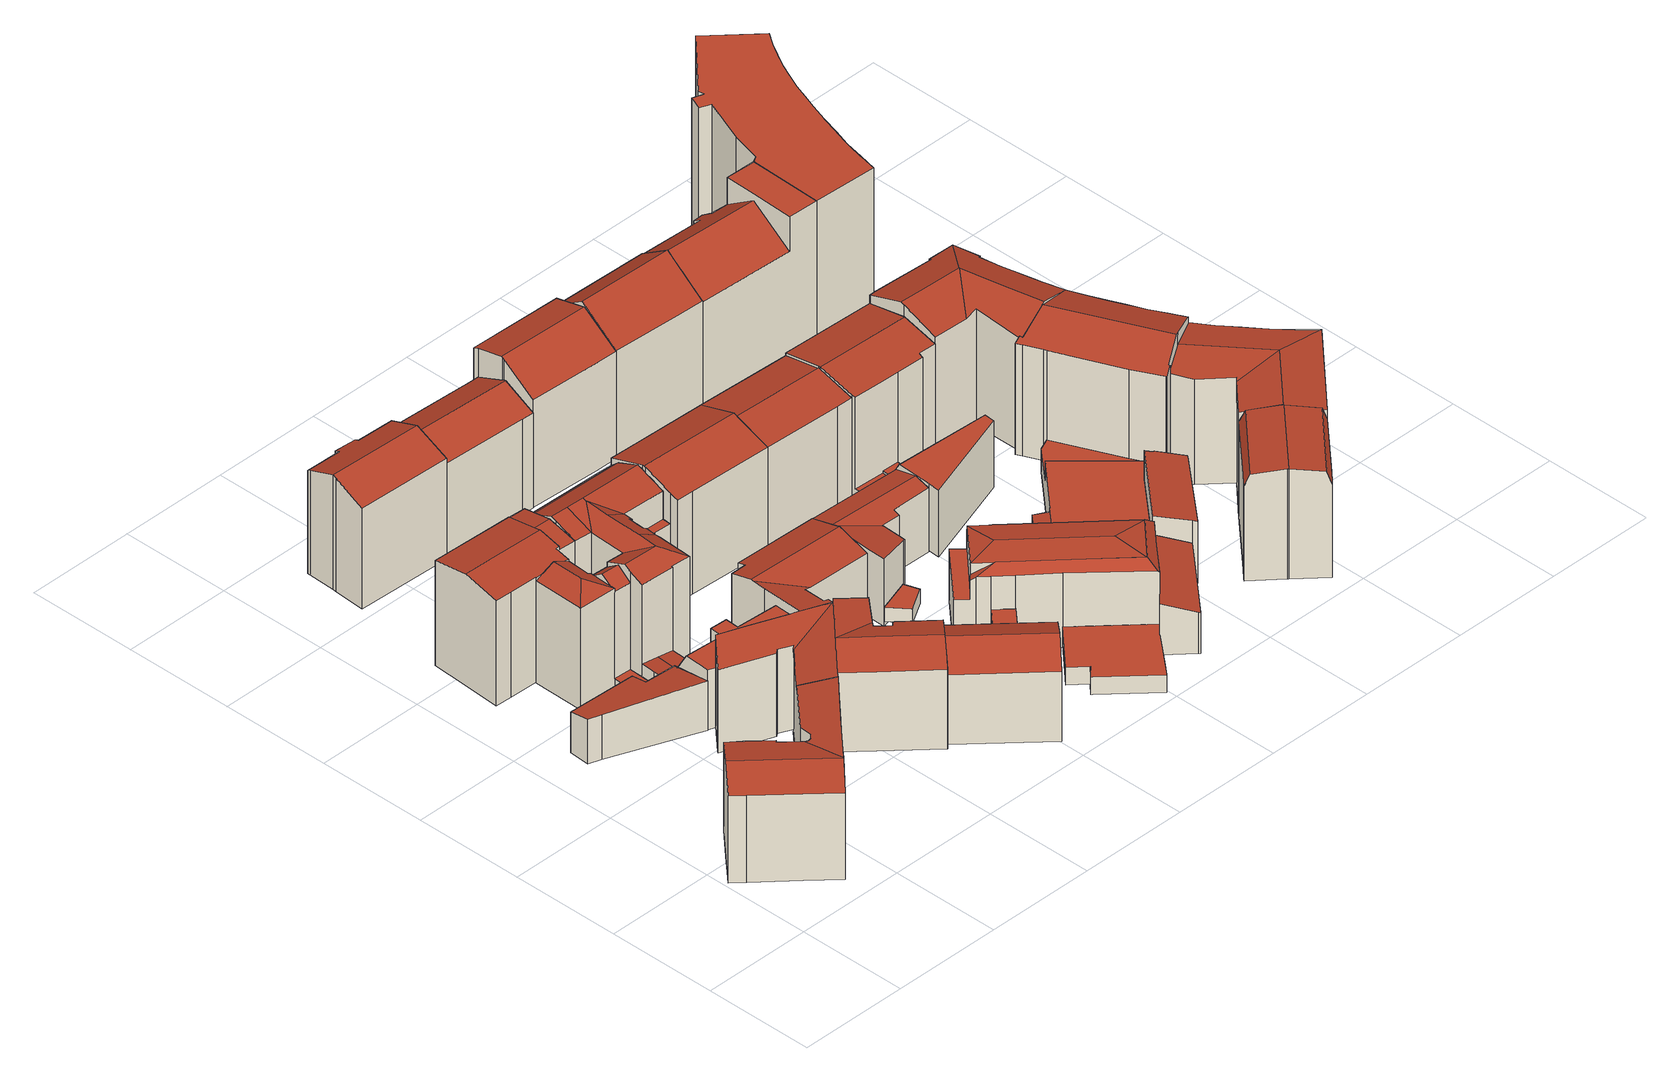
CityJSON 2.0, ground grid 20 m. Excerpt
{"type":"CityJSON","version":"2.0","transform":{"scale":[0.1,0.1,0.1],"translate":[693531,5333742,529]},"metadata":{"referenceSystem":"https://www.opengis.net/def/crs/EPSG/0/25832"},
"CityObjects":{
"building1":{"type":"Building","attributes":{"Gemeindeschluessel":"09162000","HoeheDach":"547.839","HoeheGrund":"530.040","Methode":"2000","NiedrigsteTraufeDesGebaeudes":"545.540","Geometrietyp2DReferenz":"3000","function":"31001_9998","roofType":"3100","measuredHeight":17.8,"storeysAboveGround":4},"geometry":[{"type":"MultiSurface","lod":"2","boundaries":[[[0,1,2,3]],[[4,5,6,7,8,9,10,11,12,13,14]],[[15,16,17,18,19,20]],[[21,22,23,24]],[[25,26,27,28]],[[29,30,31,32,33,34]],[[35,36,37,38,39,27,26,40,41,17,16]],[[42,43,4,14]],[[44,45,21,24,46,47,48,49,50,51,52,53,54,55,56,20,19,18,57,58,25,28,59,60,61,62,63,42,14,13,12,11,10,64,65,66,0,3,67,68,69,70,33,32,31]],[[50,49,48,71,72,73]],[[74,75,9,8,76,29,34,77,78,79,80,2,1,81]],[[3,2,80,67]],[[39,38,82,61,60,59,28,27]],[[55,54,83,84,85,56]],[[21,45,44,86,87,22]],[[6,5,88,89]],[[66,81,1,0]],[[47,46,24,23,89,88,90]],[[64,75,74,65]],[[31,30,86,44]],[[76,8,7]],[[18,17,41,57]],[[91,92,43,42,63,62]],[[89,23,22,87,86,30,29,76,7,6]],[[85,84,83,93,36,35,16,15]],[[10,9,75,64]],[[67,80,79,68]],[[65,74,81,66]],[[47,90,71,48]],[[70,77,34,33]],[[58,40,26,25]],[[78,77,70,69,68,79]],[[61,82,91,62]],[[53,52,51,50,73,37,36,93]],[[56,85,15,20]],[[73,72,71,90,88,5,4,43,92,91,82,38,37]],[[57,41,40,58]],[[53,93,83,54]]],"semantics":{"surfaces":[{"type":"WallSurface"},{"type":"RoofSurface"},{"type":"GroundSurface"}],"values":[0,0,0,0,0,0,1,0,2,0,1,0,0,0,0,0,0,0,0,0,1,0,0,1,1,0,0,0,0,0,0,0,0,0,0,1,0,0]}}]},
"building2":{"type":"Building","attributes":{"Gemeindeschluessel":"09162000","HoeheDach":"538.932","HoeheGrund":"529.650","Methode":"2000","NiedrigsteTraufeDesGebaeudes":"537.240","Geometrietyp2DReferenz":"3000","function":"31001_9998","roofType":"9999","measuredHeight":9.28,"storeysAboveGround":2},"geometry":[{"type":"MultiSurface","lod":"2","boundaries":[[[94,95,96,97,98,99]],[[100,101,102,103]],[[101,104,99,98,97,105,106,107,102]],[[108,94,99,104,101,100]],[[109,106,105,110]],[[110,105,97,96]],[[95,94,108,100,103,111,109,110,96]],[[111,107,106,109]],[[103,102,107,111]]],"semantics":{"surfaces":[{"type":"WallSurface"},{"type":"RoofSurface"},{"type":"GroundSurface"}],"values":[0,0,1,0,0,0,2,0,0]}}]},
"building3":{"type":"Building","attributes":{"Gemeindeschluessel":"09162000","HoeheDach":"550.373","HoeheGrund":"529.440","Methode":"2000","NiedrigsteTraufeDesGebaeudes":"531.590","Geometrietyp2DReferenz":"3000","function":"31001_9998","roofType":"3100","measuredHeight":20.93,"storeysAboveGround":5},"geometry":[{"type":"MultiSurface","lod":"2","boundaries":[[[112,113,114,115]],[[116,117,118]],[[119,120,121,122,123]],[[124,125,126,116]],[[113,112,127,128,129,130]],[[131,119,123,132]],[[133,134,125]],[[121,135,136,122]],[[137,138,131,132,139]],[[140,115,114,141,142,143,144]],[[145,146,147,148,149,150,151]],[[152,153,154,155,156,157]],[[114,113,130,153,158,141]],[[159,131,138,160]],[[154,161,129,128,162,163,155]],[[146,145,135]],[[160,138,137,164]],[[120,147,146,135,121]],[[164,137,139,165]],[[165,139,132,166]],[[166,132,123,167,168,169]],[[167,170,168]],[[119,131,159,171,148,147,120]],[[122,167,123]],[[167,122,136,135,145,151,133,125,124,170]],[[168,118,117,172,173,174,169]],[[175,176,177,178]],[[170,124,116,118,168]],[[130,129,161,153]],[[177,157,156,179,180,178]],[[173,172,176,175]],[[176,172,117,116,126,125,134,143,142,152,157,177]],[[179,156,155,163]],[[134,133,151,150,181,144,143]],[[142,141,158,153,161,154,153,152]],[[127,112,115,140,144,181,150,149,148,171,159,160,164,165,166,169,174,173,175,178,180,179,163,162,128]]],"semantics":{"surfaces":[{"type":"WallSurface"},{"type":"RoofSurface"},{"type":"GroundSurface"}],"values":[0,0,1,0,0,0,0,0,1,0,0,1,1,0,0,0,0,1,0,0,0,1,0,0,1,0,0,1,1,0,0,1,0,0,0,2]}}]},
"building4":{"type":"Building","attributes":{"Gemeindeschluessel":"09162000","HoeheDach":"540.850","HoeheGrund":"529.690","Methode":"2000","NiedrigsteTraufeDesGebaeudes":"536.690","Geometrietyp2DReferenz":"3000","function":"31001_9998","roofType":"1000","measuredHeight":11.16,"storeysAboveGround":2},"geometry":[{"type":"MultiSurface","lod":"2","boundaries":[[[182,183,184,185]],[[186,187,188,189]],[[189,188,183,182]],[[190,191,192,193,194,195,196,186,189,182,185,197,198,199,200,201,202]],[[203,204,205]],[[183,188,187,206,207,208,209,210,211,212,205,204,213,214,215,184]],[[208,207,206,196,195,194]],[[212,216,203,205]],[[196,206,187,186]],[[217,213,204,203,216,202,201,200,199,218]],[[192,191,190,202,216,212,211,210]],[[214,217,218,219,215]],[[214,213,217]],[[198,219,218,199]],[[193,209,208,194]],[[192,210,209,193]],[[184,215,219,198,197,185]]],"semantics":{"surfaces":[{"type":"WallSurface"},{"type":"GroundSurface"},{"type":"RoofSurface"}],"values":[0,0,0,1,0,2,0,2,0,0,0,2,0,0,0,0,0]}}]},
"building5":{"type":"Building","attributes":{"Gemeindeschluessel":"09162000","HoeheDach":"547.787","HoeheGrund":"530.950","Methode":"1000","NiedrigsteTraufeDesGebaeudes":"545.921","Geometrietyp2DReferenz":"3000","function":"31001_9998","roofType":"3100","measuredHeight":16.84,"storeysAboveGround":4},"geometry":[{"type":"MultiSurface","lod":"2","boundaries":[[[220,221,222,223]],[[224,225,221,220]],[[226,227,228,229,230,231,232,233]],[[234,235,236,237,233,232,231,230,238,239,240,241,242,243,244,224,220,223,245]],[[246,247,248,249,227,226,250]],[[235,234,245,251,248,247]],[[252,225,224,244,243,253]],[[237,250,226,233]],[[236,235,247,246,250,237]],[[223,222,251,245]],[[239,254,255,240]],[[243,242,241,240,255,256,257,253]],[[229,258,254,239,238,230]],[[249,248,251,222,221,225,252,253,257,228,227]],[[257,256,255,254,258,229,228]]],"semantics":{"surfaces":[{"type":"WallSurface"},{"type":"GroundSurface"},{"type":"RoofSurface"}],"values":[0,0,0,1,2,0,0,0,0,0,0,0,0,2,2]}}]},
"building6":{"type":"Building","attributes":{"Gemeindeschluessel":"09162000","HoeheDach":"550.919","HoeheGrund":"529.430","Methode":"1000","NiedrigsteTraufeDesGebaeudes":"548.317","Geometrietyp2DReferenz":"3000","function":"31001_9998","roofType":"3100","measuredHeight":21.49,"storeysAboveGround":5},"geometry":[{"type":"MultiSurface","lod":"2","boundaries":[[[259,260,261,262]],[[262,261,263,264]],[[265,266,267,268]],[[269,270,260,259]],[[271,272,273,274]],[[275,276,277,278,279,280]],[[276,275,281,282]],[[275,280,273,272,281]],[[268,267,279,278]],[[282,281,272,271]],[[277,276,282,271,274,269,259,262,264,265,268,278]],[[280,279,267,266,263,261,260,270,273]],[[264,263,266,265]],[[273,270,269,274]]],"semantics":{"surfaces":[{"type":"WallSurface"},{"type":"RoofSurface"},{"type":"GroundSurface"}],"values":[0,0,0,0,0,0,0,1,0,0,2,1,0,0]}}]},
"building7":{"type":"Building","attributes":{"Gemeindeschluessel":"09162000","HoeheDach":"550.844","HoeheGrund":"529.561","Methode":"2000","NiedrigsteTraufeDesGebaeudes":"533.359","Geometrietyp2DReferenz":"3000","function":"31001_9998","roofType":"3100","measuredHeight":21.28,"storeysAboveGround":5},"geometry":[{"type":"MultiSurface","lod":"2","boundaries":[[[283,284,285,286,287,288]],[[289,290,291,114]],[[292,293,294,295,296]],[[297,298,299,300]],[[301,302,303,304,305,306]],[[307,291,290,308,309,310]],[[305,311,312,313,314,315,306]],[[316,317,318,292,296]],[[286,319,299,298,320,321,313,322,287]],[[323,313,321,324]],[[325,326,319,286,285]],[[305,304,327,328,329,311]],[[309,308,330,331]],[[330,332,333,334,331]],[[288,334,333,335,336,337,338,283]],[[304,303,339,340,327]],[[341,342,343,344]],[[316,296,295,345]],[[291,329,328,346,114]],[[347,340,339,348]],[[288,310,309,331,334]],[[341,349,315,314,350,342]],[[307,312,311,329,291]],[[351,335,333,332]],[[348,339,303,302]],[[336,294,293,352,337]],[[301,306,315,349]],[[317,353,338,337,352,318]],[[300,299,319,326]],[[353,354,284,283,338]],[[318,352,293,292]],[[343,342,350,323,324]],[[351,345,295,294,336,335]],[[301,349,341,344,355,356,297,300,326,325,354,353,317,316,345,351,332,330,308,290,289,357,347,348,302]],[[347,357,346,328,327,340]],[[325,285,284,354]],[[307,310,288,287,322,312]],[[356,320,298,297]],[[289,114,346,357]],[[356,355,344,343,324,321,320]],[[350,314,313,323]],[[313,312,322]]],"semantics":{"surfaces":[{"type":"RoofSurface"},{"type":"WallSurface"},{"type":"GroundSurface"}],"values":[0,1,0,1,1,1,0,1,0,1,1,0,1,1,0,0,1,1,0,1,0,1,0,1,1,1,1,1,1,1,0,0,1,2,1,1,0,1,1,1,1,0]}}]},
"building8":{"type":"Building","attributes":{"Gemeindeschluessel":"09162000","HoeheDach":"537.448","HoeheGrund":"529.610","Methode":"2000","NiedrigsteTraufeDesGebaeudes":"534.951","Geometrietyp2DReferenz":"3000","function":"31001_2000","roofType":"2100","measuredHeight":7.84,"storeysAboveGround":1},"geometry":[{"type":"MultiSurface","lod":"2","boundaries":[[[326,358,359,300]],[[359,360,297,300]],[[361,362,325,326,300,297,356,355]],[[360,363,356,297]],[[361,355,364,365]],[[366,358,326,325]],[[362,367,366,325]],[[358,366,367,365,364,363,360,359]],[[362,361,365,367]],[[364,355,356,363]]],"semantics":{"surfaces":[{"type":"WallSurface"},{"type":"GroundSurface"},{"type":"RoofSurface"}],"values":[0,0,1,0,0,0,0,2,0,0]}}]},
"building9":{"type":"Building","attributes":{"Gemeindeschluessel":"09162000","HoeheDach":"547.513","HoeheGrund":"531.810","Methode":"1000","NiedrigsteTraufeDesGebaeudes":"544.903","Geometrietyp2DReferenz":"3000","function":"31001_9998","roofType":"3100","measuredHeight":15.7,"storeysAboveGround":4},"geometry":[{"type":"MultiSurface","lod":"2","boundaries":[[[368,369,370,371]],[[372,373,374,369,368,375]],[[376,371,370,377,378,379]],[[375,368,371,376]],[[373,372,379,378,377,374]],[[372,375,376,379]],[[377,370,369,374]]],"semantics":{"surfaces":[{"type":"RoofSurface"},{"type":"WallSurface"},{"type":"GroundSurface"}],"values":[0,1,1,0,2,1,1]}}]},
"building10":{"type":"Building","attributes":{"Gemeindeschluessel":"09162000","HoeheDach":"542.760","HoeheGrund":"529.611","Methode":"2000","NiedrigsteTraufeDesGebaeudes":"541.074","Geometrietyp2DReferenz":"3000","function":"31001_9998","roofType":"3100","measuredHeight":13.15,"storeysAboveGround":3},"geometry":[{"type":"MultiSurface","lod":"2","boundaries":[[[380,381,382,383,384]],[[385,386,382,381]],[[387,388,389,380,384]],[[390,391,392,393,394,385,381,380,389]],[[395,396,390,389,388,397]],[[398,399,400,401]],[[402,392,391,403]],[[390,396,403,391]],[[383,404,405,387,384]],[[406,394,393,407]],[[395,397,399,398]],[[405,404,401,400]],[[407,393,392,402]],[[387,405,400,399,397,388]],[[383,382,386,406,407,402,403,396,395,398,401,404]],[[386,385,394,406]]],"semantics":{"surfaces":[{"type":"WallSurface"},{"type":"RoofSurface"},{"type":"GroundSurface"}],"values":[0,0,1,1,0,0,0,0,0,0,0,0,0,1,2,0]}}]},
"building11":{"type":"Building","attributes":{"Gemeindeschluessel":"09162000","HoeheDach":"533.280","HoeheGrund":"529.710","Methode":"2000","NiedrigsteTraufeDesGebaeudes":"533.280","Geometrietyp2DReferenz":"3000","function":"31001_2000","roofType":"1000","measuredHeight":3.57},"geometry":[{"type":"MultiSurface","lod":"2","boundaries":[[[408,409,410,411,412,413,414,415,416]],[[417,412,411,418]],[[419,420,418,411,410,409]],[[421,415,414,422]],[[414,413,412,417,423,422]],[[424,408,416,425]],[[419,409,408,424]],[[420,419,424,425,421,422,423,417,418]],[[425,416,415,421]]],"semantics":{"surfaces":[{"type":"RoofSurface"},{"type":"WallSurface"},{"type":"GroundSurface"}],"values":[0,1,1,1,1,1,1,2,1]}}]},
"building12":{"type":"Building","attributes":{"Gemeindeschluessel":"09162000","HoeheDach":"537.198","HoeheGrund":"529.800","Methode":"2000","NiedrigsteTraufeDesGebaeudes":"534.700","Geometrietyp2DReferenz":"3000","function":"31001_9998","roofType":"1000","measuredHeight":7.4,"storeysAboveGround":2},"geometry":[{"type":"MultiSurface","lod":"2","boundaries":[[[426,427,428,429,430,431,432,433]],[[434,428,427,435]],[[436,437,435,427,426,438,439]],[[433,440,438,426]],[[441,430,429,442]],[[443,444,440,433,432,445,446,447,448]],[[434,435,437,436,449,450,448,447,446,445,451,441,442]],[[452,450,449,436,439,453]],[[452,453,444,443]],[[442,429,428,434]],[[453,439,438,440,444]],[[450,452,443,448]],[[451,431,430,441]],[[445,432,431,451]]],"semantics":{"surfaces":[{"type":"RoofSurface"},{"type":"WallSurface"},{"type":"GroundSurface"}],"values":[0,1,1,1,1,1,2,1,0,1,0,1,1,1]}}]},
"building13":{"type":"Building","attributes":{"Gemeindeschluessel":"09162000","HoeheDach":"550.147","HoeheGrund":"529.520","Methode":"1000","NiedrigsteTraufeDesGebaeudes":"547.417","Geometrietyp2DReferenz":"3000","function":"31001_9998","roofType":"3100","measuredHeight":20.63,"storeysAboveGround":5},"geometry":[{"type":"MultiSurface","lod":"2","boundaries":[[[454,455,456,457]],[[458,459,455,454]],[[460,461,462,463]],[[462,464,465,466,467,463]],[[468,469,456,455,459,470,465,464]],[[471,472,473,474,469,468]],[[466,465,470,475]],[[475,470,459,458]],[[457,474,473,472,460,463,467,466,475,458,454]],[[461,471,468,464,462]],[[457,456,469,474]],[[472,471,461,460]]],"semantics":{"surfaces":[{"type":"WallSurface"},{"type":"RoofSurface"},{"type":"GroundSurface"}],"values":[0,0,0,0,1,0,0,0,2,1,0,0]}}]},
"building14":{"type":"Building","attributes":{"Gemeindeschluessel":"09162000","HoeheDach":"538.166","HoeheGrund":"531.800","Methode":"1000","NiedrigsteTraufeDesGebaeudes":"538.166","Geometrietyp2DReferenz":"3000","function":"51009_1610","roofType":"1000","measuredHeight":6.37},"geometry":[{"type":"MultiSurface","lod":"2","boundaries":[[[476,477,478,479]],[[479,478,480,481]],[[482,483,477,476]],[[476,479,481,482]],[[481,480,483,482]],[[483,480,478,477]]],"semantics":{"surfaces":[{"type":"WallSurface"},{"type":"GroundSurface"},{"type":"RoofSurface"}],"values":[0,0,0,1,0,2]}}]},
"building15":{"type":"Building","attributes":{"Gemeindeschluessel":"09162000","HoeheDach":"551.417","HoeheGrund":"529.590","Methode":"1000","NiedrigsteTraufeDesGebaeudes":"548.884","Geometrietyp2DReferenz":"3000","function":"31001_9998","roofType":"3100","measuredHeight":21.83,"storeysAboveGround":5},"geometry":[{"type":"MultiSurface","lod":"2","boundaries":[[[341,484,485,349]],[[486,487,488,489,490,491]],[[492,493,494,495,496,341,349,497,301,302,498,499]],[[301,490,489,302]],[[494,500,501,495]],[[498,488,487,499]],[[302,489,488,498]],[[502,493,492,499,487,486]],[[501,500,502,486,491,485,484,503]],[[495,501,503,496]],[[496,503,484,341]],[[493,502,500,494]],[[485,491,490,301,497,349]]],"semantics":{"surfaces":[{"type":"WallSurface"},{"type":"RoofSurface"},{"type":"GroundSurface"}],"values":[0,1,2,0,0,0,0,0,1,0,0,0,0]}}]},
"building16":{"type":"Building","attributes":{"Gemeindeschluessel":"09162000","HoeheDach":"533.030","HoeheGrund":"530.340","Methode":"1000","NiedrigsteTraufeDesGebaeudes":"533.030","Geometrietyp2DReferenz":"3000","function":"31001_2000","roofType":"1000","measuredHeight":2.69},"geometry":[{"type":"MultiSurface","lod":"2","boundaries":[[[504,505,506,507,508,509]],[[510,504,509,511,512,513]],[[514,515,507,506]],[[511,509,508,507,515,512]],[[505,504,510,513,514,506]],[[513,512,515,514]]],"semantics":{"surfaces":[{"type":"WallSurface"},{"type":"RoofSurface"},{"type":"GroundSurface"}],"values":[0,0,0,1,2,0]}}]},
"building17":{"type":"Building","attributes":{"Gemeindeschluessel":"09162000","HoeheDach":"533.095","HoeheGrund":"529.670","Methode":"1000","NiedrigsteTraufeDesGebaeudes":"532.657","Geometrietyp2DReferenz":"3000","function":"31001_2000","roofType":"1000","measuredHeight":3.42},"geometry":[{"type":"MultiSurface","lod":"2","boundaries":[[[516,517,518,519]],[[517,520,521,518]],[[522,520,517,516]],[[519,518,521,523]],[[519,523,522,516]],[[523,521,520,522]]],"semantics":{"surfaces":[{"type":"WallSurface"},{"type":"RoofSurface"},{"type":"GroundSurface"}],"values":[0,1,0,0,2,0]}}]},
"building18":{"type":"Building","attributes":{"Gemeindeschluessel":"09162000","HoeheDach":"534.372","HoeheGrund":"531.090","Methode":"1000","NiedrigsteTraufeDesGebaeudes":"534.372","Geometrietyp2DReferenz":"3000","function":"31001_2000","roofType":"1000","measuredHeight":3.28},"geometry":[{"type":"MultiSurface","lod":"2","boundaries":[[[524,525,526,527]],[[525,528,529,530,531,532,533,534,535,536,526]],[[537,538,539,533,532,531]],[[539,538,537,540,541,542,524,527,543,544,545]],[[529,528,525,524,542,541]],[[535,534,545,544,543,536]],[[545,534,533,539]],[[527,526,536,543]],[[540,537,531,530,529,541]]],"semantics":{"surfaces":[{"type":"WallSurface"},{"type":"RoofSurface"},{"type":"GroundSurface"}],"values":[0,1,0,2,0,0,0,0,0]}}]},
"building19":{"type":"Building","attributes":{"Gemeindeschluessel":"09162000","HoeheDach":"532.690","HoeheGrund":"529.615","Methode":"2000","NiedrigsteTraufeDesGebaeudes":"532.690","Geometrietyp2DReferenz":"3000","function":"31001_2000","roofType":"1000","measuredHeight":3.08},"geometry":[{"type":"MultiSurface","lod":"2","boundaries":[[[546,547,548,549]],[[547,550,551,548]],[[549,552,553,546]],[[552,551,550,553]],[[553,550,547,546]],[[549,548,551,552]]],"semantics":{"surfaces":[{"type":"WallSurface"},{"type":"RoofSurface"},{"type":"GroundSurface"}],"values":[0,1,2,0,0,0]}}]},
"building20":{"type":"Building","attributes":{"Gemeindeschluessel":"09162000","HoeheDach":"542.094","HoeheGrund":"529.360","Methode":"1000","NiedrigsteTraufeDesGebaeudes":"541.006","Geometrietyp2DReferenz":"3000","function":"31001_9998","roofType":"3100","measuredHeight":12.73,"storeysAboveGround":3},"geometry":[{"type":"MultiSurface","lod":"2","boundaries":[[[554,555,556,557,558,559]],[[558,557,556,560,561,562,563,564,565]],[[563,562,566,567,568,564]],[[567,566,569,570,571,568]],[[572,573,574,575]],[[576,577,573,572]],[[578,561,560,579]],[[573,577,558,565,580,581,574]],[[582,578,579,555,554,559,576,572,575,583,584,585,586,571,570,569]],[[561,578,582,569,566,562]],[[574,581,580,565,564,568,571,586,585,584,583,575]],[[559,558,577,576]],[[579,560,556,555]]],"semantics":{"surfaces":[{"type":"WallSurface"},{"type":"RoofSurface"},{"type":"GroundSurface"}],"values":[0,1,1,0,0,0,0,1,2,0,0,0,0]}}]},
"building21":{"type":"Building","attributes":{"Gemeindeschluessel":"09162000","HoeheDach":"546.650","HoeheGrund":"530.503","Methode":"2000","NiedrigsteTraufeDesGebaeudes":"540.230","Geometrietyp2DReferenz":"3000","function":"31001_9998","roofType":"3100","measuredHeight":16.15,"storeysAboveGround":4},"geometry":[{"type":"MultiSurface","lod":"2","boundaries":[[[587,588,589,590,591]],[[592,593,594,595]],[[596,597,598,599]],[[600,601,602,603,604]],[[605,606,607]],[[608,609,610,611]],[[600,612,613,601]],[[614,602,601]],[[615,616,617,618,619]],[[608,595,594,620,621,622,609]],[[623,610,609,622,613,612,615,619]],[[610,623,624,611]],[[616,625,626,617]],[[598,589,588,599]],[[603,602,606]],[[591,590,627,605,607,628]],[[601,613,622,621,614]],[[620,629,628,607,606,602,614,621]],[[598,597,630,631,627,590,589]],[[592,587,591,628,629,593]],[[630,597,596,626,625]],[[623,619,618,624]],[[632,631,612,600]],[[620,594,593,629]],[[617,626,596,599,588,587,592,595,608,611,624,618]],[[605,632,604,603,606]],[[632,600,604]],[[605,627,631,632]],[[616,615,612,631,630,625]]],"semantics":{"surfaces":[{"type":"WallSurface"},{"type":"RoofSurface"},{"type":"GroundSurface"}],"values":[0,0,0,1,0,0,0,0,0,0,1,0,0,0,1,1,1,0,1,0,0,0,0,1,2,1,1,0,1]}}]},
"building22":{"type":"Building","attributes":{"Gemeindeschluessel":"09162000","HoeheDach":"554.184","HoeheGrund":"529.570","Methode":"2000","NiedrigsteTraufeDesGebaeudes":"549.654","Geometrietyp2DReferenz":"3000","function":"31001_9998","roofType":"3100","measuredHeight":24.61,"storeysAboveGround":5},"geometry":[{"type":"MultiSurface","lod":"2","boundaries":[[[633,634,635,636,637,638]],[[635,634,639,640,641,642,643,644,645,636]],[[646,633,638,647,648,649,650]],[[644,651,652,645]],[[638,637,652,651,647]],[[640,650,649,641]],[[639,634,633,646,650,640]],[[645,652,637,636]],[[641,649,648,642]],[[648,647,651,644,643,642]]],"semantics":{"surfaces":[{"type":"WallSurface"},{"type":"GroundSurface"},{"type":"RoofSurface"}],"values":[0,1,2,0,2,0,0,0,0,0]}}]},
"building23":{"type":"Building","attributes":{"Gemeindeschluessel":"09162000","HoeheDach":"550.553","HoeheGrund":"529.640","Methode":"1000","NiedrigsteTraufeDesGebaeudes":"548.874","Geometrietyp2DReferenz":"3000","function":"31001_9998","roofType":"3100","measuredHeight":20.91,"storeysAboveGround":5},"geometry":[{"type":"MultiSurface","lod":"2","boundaries":[[[653,654,500,494]],[[655,656,654,653]],[[657,658,659,660,487,661]],[[662,659,658,663]],[[654,656,664,657,661,665,500]],[[499,487,660,666]],[[666,660,659,662]],[[665,661,487,499,492,493]],[[494,500,665,493]],[[664,667,668,663,658,657]],[[667,664,656,655]],[[663,668,667,655,653,494,493,492,499,666,662]]],"semantics":{"surfaces":[{"type":"WallSurface"},{"type":"RoofSurface"},{"type":"GroundSurface"}],"values":[0,0,1,0,1,0,0,0,0,0,0,2]}}]},
"building24":{"type":"Building","attributes":{"Gemeindeschluessel":"09162000","HoeheDach":"540.059","HoeheGrund":"530.502","Methode":"2000","NiedrigsteTraufeDesGebaeudes":"538.096","Geometrietyp2DReferenz":"3000","function":"31001_9998","roofType":"2100","measuredHeight":9.56,"storeysAboveGround":2},"geometry":[{"type":"MultiSurface","lod":"2","boundaries":[[[626,669,670,617]],[[671,672,626,617,618,673,674,675,676]],[[676,677,678,671]],[[673,679,680,674]],[[672,681,669,626]],[[671,678,681,672]],[[675,682,677,676]],[[617,670,683,618]],[[618,683,679,673]],[[674,680,682,675]],[[681,678,677,682,680,679,683,670,669]]],"semantics":{"surfaces":[{"type":"WallSurface"},{"type":"GroundSurface"},{"type":"RoofSurface"}],"values":[0,1,0,0,0,0,0,0,0,0,2]}}]},
"building25":{"type":"Building","attributes":{"Gemeindeschluessel":"09162000","HoeheDach":"554.864","HoeheGrund":"529.550","Methode":"2000","NiedrigsteTraufeDesGebaeudes":"549.670","Geometrietyp2DReferenz":"3000","function":"31001_9998","roofType":"3100","measuredHeight":25.31,"storeysAboveGround":5},"geometry":[{"type":"MultiSurface","lod":"2","boundaries":[[[684,685,686,687,688,689]],[[689,688,690,691,692,693]],[[694,686,685,695,696,697]],[[696,698,699,700,701,697]],[[700,699,692,691]],[[695,685,684,689,693,698,696]],[[693,692,699,698]],[[690,688,687,686,694,697,701,700,691]]],"semantics":{"surfaces":[{"type":"WallSurface"},{"type":"RoofSurface"},{"type":"GroundSurface"}],"values":[0,0,0,0,0,1,1,2]}}]},
"building26":{"type":"Building","attributes":{"Gemeindeschluessel":"09162000","HoeheDach":"538.870","HoeheGrund":"529.762","Methode":"2000","NiedrigsteTraufeDesGebaeudes":"534.160","Geometrietyp2DReferenz":"3000","function":"31001_9998","roofType":"1000","measuredHeight":9.11,"storeysAboveGround":1},"geometry":[{"type":"MultiSurface","lod":"2","boundaries":[[[702,703,704,705]],[[706,707,708,705,704,709]],[[710,711,712,713,714,715,716,707,706,717,718,719,720,721,722,723]],[[713,724,725,714]],[[710,723,726,727,728,729]],[[712,711,730,731,732,733]],[[702,705,708,734]],[[735,736,737,738]],[[739,740,728,727]],[[710,729,730,711]],[[730,729,728,740,731]],[[712,733,724,713]],[[741,739,727,726,742,743,744]],[[718,717,745,738,737,746]],[[716,715,747,748,749,703,702,734]],[[750,751,752,736,735]],[[749,752,751,709,704,703]],[[719,718,746,753,741,744,720]],[[721,743,742,722]],[[717,706,709,751,750,745]],[[716,734,708,707]],[[720,744,743,721]],[[722,742,726,723]],[[741,753,754,740,739]],[[736,752,749,748]],[[747,725,724,733,732,754,753,746,737,736,748]],[[735,738,745,750]],[[714,725,747,715]],[[740,754,732,731]]],"semantics":{"surfaces":[{"type":"WallSurface"},{"type":"GroundSurface"},{"type":"RoofSurface"}],"values":[0,0,1,0,0,0,2,0,0,0,2,0,2,0,0,0,2,0,0,0,0,0,0,0,0,2,2,0,0]}}]},
"building27":{"type":"Building","attributes":{"Gemeindeschluessel":"09162000","HoeheDach":"550.970","HoeheGrund":"529.680","Methode":"2000","NiedrigsteTraufeDesGebaeudes":"532.191","Geometrietyp2DReferenz":"3000","function":"31001_9998","roofType":"3100","measuredHeight":21.29,"storeysAboveGround":5},"geometry":[{"type":"MultiSurface","lod":"2","boundaries":[[[755,756,757,758]],[[759,760,761,762]],[[763,764,765,766,767,768,769]],[[770,771,772,773]],[[774,775,776,777,778,779]],[[780,781,782,783]],[[784,785,786,787,788,789,790,791,792]],[[765,781,780,783,793,794,795,796,797,798,766]],[[799,800,801,802]],[[803,804,805,806]],[[807,808,778,777]],[[790,789,763,769,791]],[[809,810,800,799]],[[779,778,808,772,771,757]],[[811,812,813,814,815,816,817]],[[818,819,820,821]],[[773,772,808,807]],[[819,822,823,824,820]],[[795,794,825,826]],[[824,823,760,759,827,828]],[[762,761,810,809]],[[815,814,787,786]],[[818,829,826,825,822,819]],[[791,769,768,756,755,830,792]],[[806,805,766,798]],[[767,766,805,804,774,779,757,756,768]],[[831,832,811,817]],[[777,776,775,803,806,798,797,796,795,826,829,818,821,828,827,759,762,809,799,802,831,817,816,815,786,785,784,792,830,755,758,770,773,807]],[[793,783,782,813,812]],[[822,825,794,793,812,811,832,801,800,810,761,760,823]],[[802,801,832,831]],[[821,820,824,828]],[[789,788,764,763]],[[757,771,770,758]],[[775,774,804,803]],[[787,814,813,782,781,765,764,788]]],"semantics":{"surfaces":[{"type":"WallSurface"},{"type":"RoofSurface"},{"type":"GroundSurface"}],"values":[0,0,0,0,0,0,0,0,0,0,0,1,0,1,0,0,0,1,0,0,0,0,0,0,0,1,0,2,0,1,0,0,0,0,0,1]}}]},
"building28":{"type":"Building","attributes":{"Gemeindeschluessel":"09162000","HoeheDach":"543.497","HoeheGrund":"530.432","Methode":"2000","NiedrigsteTraufeDesGebaeudes":"542.140","Geometrietyp2DReferenz":"3000","function":"31001_9998","roofType":"2100","measuredHeight":13.06,"storeysAboveGround":3},"geometry":[{"type":"MultiSurface","lod":"2","boundaries":[[[833,834,835,836]],[[837,838,839,840]],[[841,842,843,844]],[[834,845,846,843,842,839,838,835]],[[847,846,845,848]],[[834,833,848,845]],[[836,835,838,837]],[[844,843,846,847]],[[840,839,842,841]],[[848,833,836,837,840,841,844,847]]],"semantics":{"surfaces":[{"type":"WallSurface"},{"type":"RoofSurface"},{"type":"GroundSurface"}],"values":[0,0,0,1,0,0,0,0,0,2]}}]},
"building29":{"type":"Building","attributes":{"Gemeindeschluessel":"09162000","HoeheDach":"551.191","HoeheGrund":"530.493","Methode":"2000","NiedrigsteTraufeDesGebaeudes":"548.087","Geometrietyp2DReferenz":"3000","function":"31001_9998","roofType":"3100","measuredHeight":20.7,"storeysAboveGround":5},"geometry":[{"type":"MultiSurface","lod":"2","boundaries":[[[849,850,851,852,853,854]],[[855,856,857,858]],[[859,860,851,850]],[[861,862,863,864]],[[865,866,862,861]],[[867,868,852,851]],[[869,870,856,855]],[[858,857,871,872]],[[871,857,856,870,868,867]],[[849,854,873,863,862,866]],[[860,872,871,867,851]],[[865,859,850,849,866]],[[869,874,853,852,868,870]],[[853,874,875,873,854]],[[873,875,864,863]],[[860,859,865,861,864,875,874,869,855,858,872]]],"semantics":{"surfaces":[{"type":"RoofSurface"},{"type":"WallSurface"},{"type":"GroundSurface"}],"values":[0,1,1,1,1,0,1,1,0,0,1,1,1,1,1,2]}}]},
"building30":{"type":"Building","attributes":{"Gemeindeschluessel":"09162000","HoeheDach":"556.020","HoeheGrund":"529.620","Methode":"2000","NiedrigsteTraufeDesGebaeudes":"549.492","Geometrietyp2DReferenz":"3000","function":"31001_9998","roofType":"3100","measuredHeight":26.4,"storeysAboveGround":5},"geometry":[{"type":"MultiSurface","lod":"2","boundaries":[[[876,877,878,879,880,881,882]],[[883,884,885,886,887,888,889,890,891,892,893,881,880,879]],[[891,894,895,892]],[[890,896,894,891]],[[892,895,897,893]],[[879,878,898,883]],[[899,900,877,876,901,902]],[[901,876,882,897,895,894,896,903]],[[904,905,906,888,887,886]],[[907,902,901,903,906,905,904]],[[893,897,882,881]],[[885,884,883,898,899,902,907,904,886]],[[898,878,877,900,899]],[[906,903,896,890,889,888]]],"semantics":{"surfaces":[{"type":"WallSurface"},{"type":"GroundSurface"},{"type":"RoofSurface"}],"values":[0,1,0,0,0,0,0,2,0,2,0,0,2,0]}}]},
"building31":{"type":"Building","attributes":{"Gemeindeschluessel":"09162000","HoeheDach":"553.390","HoeheGrund":"529.820","Methode":"2000","NiedrigsteTraufeDesGebaeudes":"550.824","Geometrietyp2DReferenz":"3000","function":"31001_9998","roofType":"3100","measuredHeight":23.57,"storeysAboveGround":5},"geometry":[{"type":"MultiSurface","lod":"2","boundaries":[[[908,909,910,911,912,913]],[[914,915,916,917,918,919,920,921]],[[922,923,924,909,908,913,925,926,927,928,929]],[[930,926,925,931]],[[932,917,916,933]],[[934,935,936,937]],[[931,925,913,912]],[[938,939,940,933,916,915,914,921,941,942,934,937,943,944,945,946,947,930,931,912,911,910,948]],[[945,949,928,946]],[[921,920,950,941]],[[951,929,928,949,952,953,936,935,954]],[[940,955,932,933]],[[919,918,929,951,954,950,920]],[[939,938,948,924,923,956]],[[939,956,955,940]],[[947,927,926,930]],[[917,932,955,956,923,922,929,918]],[[946,928,927,947]],[[910,909,924,948]],[[944,952,949,945]],[[950,954,935,934,942,941]],[[953,952,944,943,937,936]]],"semantics":{"surfaces":[{"type":"WallSurface"},{"type":"RoofSurface"},{"type":"GroundSurface"}],"values":[0,0,1,0,0,0,0,2,0,0,1,0,1,0,0,0,1,0,0,0,0,0]}}]},
"building32":{"type":"Building","attributes":{"Gemeindeschluessel":"09162000","HoeheDach":"553.310","HoeheGrund":"530.065","Methode":"2000","NiedrigsteTraufeDesGebaeudes":"550.939","Geometrietyp2DReferenz":"3000","function":"31001_9998","roofType":"3100","measuredHeight":23.25,"storeysAboveGround":6},"geometry":[{"type":"MultiSurface","lod":"2","boundaries":[[[957,958,959,960]],[[961,962,963,924,964]],[[965,966,967,968]],[[969,970,971,972]],[[973,974,966,965]],[[964,924,974,973]],[[975,976,977,978]],[[979,980,970,969]],[[971,970,980,981,982,959,958,983,984,963,962,985,986,987]],[[988,987,986,989]],[[989,986,985,990]],[[990,985,962,961]],[[984,977,976,991,992,967,966,974,924,963]],[[993,981,980,979]],[[994,982,981,993]],[[995,983,958,957]],[[996,992,991,997]],[[997,991,976,975]],[[961,964,973,965,968,996,997,975,978,995,957,960,994,993,979,969,972,988,989,990]],[[960,959,982,994]],[[978,977,984,983,995]],[[968,967,992,996]],[[972,971,987,988]]],"semantics":{"surfaces":[{"type":"WallSurface"},{"type":"RoofSurface"},{"type":"GroundSurface"}],"values":[0,0,0,0,0,0,0,0,1,0,0,0,1,0,0,0,0,0,2,0,0,0,0]}}]},
"building33":{"type":"Building","attributes":{"Gemeindeschluessel":"09162000","HoeheDach":"551.120","HoeheGrund":"530.269","Methode":"2000","NiedrigsteTraufeDesGebaeudes":"549.950","Geometrietyp2DReferenz":"3000","function":"31001_9998","roofType":"3100","measuredHeight":20.85,"storeysAboveGround":5},"geometry":[{"type":"MultiSurface","lod":"2","boundaries":[[[998,999,1000,1001]],[[1002,1003,1004,1005]],[[1006,1007,1008,1009]],[[1010,1011,1009,1008]],[[1002,1012,1013,1003]],[[1014,1015,1004,1003,1016,1009,1011,1017]],[[1018,1019,1020,1001,1000]],[[1007,998,1001,1020,1021,1022,1012,1002,1005,1023,1024,1025,1010,1008]],[[1022,1026,1013,1012]],[[1027,1019,1018,1016,1003,1013,1026]],[[998,1007,1006,1028,999]],[[1027,1026,1022,1021]],[[1028,1016,1018,1000,999]],[[1028,1006,1009,1016]],[[1025,1017,1011,1010]],[[1019,1027,1021,1020]],[[1005,1004,1015,1023]],[[1024,1014,1017,1025]],[[1014,1024,1023,1015]]],"semantics":{"surfaces":[{"type":"WallSurface"},{"type":"RoofSurface"},{"type":"GroundSurface"}],"values":[0,0,0,0,0,1,0,2,0,1,0,0,1,1,0,0,0,0,0]}}]},
"building34":{"type":"Building","attributes":{"Gemeindeschluessel":"09162000","HoeheDach":"555.951","HoeheGrund":"529.746","Methode":"1000","NiedrigsteTraufeDesGebaeudes":"555.951","Geometrietyp2DReferenz":"3000","function":"31001_9998","roofType":"1000","measuredHeight":26.2,"storeysAboveGround":6},"geometry":[{"type":"MultiSurface","lod":"2","boundaries":[[[1029,1030,1031,1032]],[[1033,878,1030,1029]],[[1034,1035,1036,1037]],[[1038,1039,1040,1041]],[[1042,1043,1044,1045]],[[1046,1047,1048,1049]],[[1049,1048,1050,1051]],[[1041,1040,1052,1053]],[[1032,1031,1054,1055]],[[1056,1057,1039,1038]],[[1058,1059,898,1060]],[[1051,1050,1061,1062]],[[1037,1036,1043,1042]],[[1055,1054,1063,1064]],[[1064,1063,1057,1056]],[[1044,1043,1036,1035,1065,1052,1040,1039,1057,1063,1054,1031,1030,878,898,1059,1061,1050,1048,1047,1066,1067,1068]],[[1033,1060,898,878]],[[1034,1037,1042,1045,1069,1070,1071,1046,1049,1051,1062,1058,1060,1033,1029,1032,1055,1064,1056,1038,1041,1053,1072]],[[1071,1066,1047,1046]],[[1070,1067,1066,1071]],[[1072,1053,1052,1065]],[[1034,1072,1065,1035]],[[1069,1068,1067,1070]],[[1062,1061,1059,1058]],[[1069,1045,1044,1068]]],"semantics":{"surfaces":[{"type":"WallSurface"},{"type":"RoofSurface"},{"type":"GroundSurface"}],"values":[0,0,0,0,0,0,0,0,0,0,0,0,0,0,0,1,0,2,0,0,0,0,0,0,0]}}]}
},
"vertices":[
[223,393,10],[223,393,167],[266,438,181],[266,438,10],[197,197,174],[268,273,173],[268,273,165],[307,314,165],[336,345,165],[341,349,167],[341,349,10],[336,345,10],[307,314,10],[268,273,10],[197,197,10],[3,159,173],[48,207,188],[91,253,174],[91,253,10],[48,207,10],[3,159,10],[374,294,10],[374,294,181],[336,255,181],[336,255,10],[150,201,10],[150,201,174],[146,197,175],[146,197,10],[445,369,181],[445,368,181],[445,368,10],[445,369,10],[434,373,10],[434,373,181],[130,129,188],[175,87,188],[176,87,188],[176,168,175],[172,172,175],[114,235,174],[93,255,173],[193,171,10],[193,171,177],[408,329,10],[399,320,10],[313,230,10],[292,209,10],[238,153,10],[221,135,10],[189,101,10],[176,87,10],[175,87,10],[175,86,10],[130,39,10],[85,82,10],[23,140,10],[93,255,10],[114,235,10],[172,172,10],[176,168,10],[181,164,10],[186,164,10],[188,166,10],[317,360,10],[311,355,10],[221,390,10],[316,419,10],[377,395,10],[383,393,10],[387,392,10],[238,153,188],[221,135,188],[189,101,188],[311,355,166],[317,360,167],[336,344,165],[387,392,181],[383,393,181],[377,395,181],[316,419,181],[221,390,166],[181,164,176],[130,39,173],[85,82,173],[23,140,173],[408,329,181],[399,320,181],[313,230,188],[313,230,181],[292,209,188],[186,164,177],[188,166,177],[175,86,188],
[254,443,6],[254,448,6],[257,514,6],[257,514,88],[254,448,98],[254,443,99],[93,507,6],[93,507,90],[71,515,89],[71,515,6],[240,449,98],[199,518,87],[200,547,82],[73,552,82],[240,449,6],[200,547,6],[199,518,6],[73,552,6],
[270,773,4],[270,773,208],[268,731,200],[268,731,4],[175,709,201],[162,709,201],[162,709,195],[262,611,189],[263,637,208],[231,639,208],[230,621,195],[230,612,189],[198,708,213],[222,707,201],[198,708,201],[270,786,4],[273,840,4],[273,840,200],[270,786,211],[262,611,26],[230,612,26],[228,706,198],[228,706,201],[232,656,195],[231,639,195],[260,560,26],[261,587,26],[227,562,26],[236,733,4],[236,733,200],[236,733,206],[229,733,206],[229,733,4],[232,664,195],[232,664,190],[264,662,190],[264,662,4],[232,664,4],[226,664,4],[226,664,198],[238,774,214],[239,787,211],[241,842,201],[116,846,201],[88,847,201],[84,780,214],[238,774,208],[262,611,4],[261,587,4],[241,842,200],[241,842,4],[116,846,4],[260,560,4],[227,562,4],[230,612,4],[230,612,195],[160,615,195],[160,615,4],[196,649,213],[263,637,4],[162,710,201],[162,710,4],[162,709,4],[110,712,4],[110,712,201],[80,713,201],[80,713,4],[88,847,4],[84,780,4],[228,706,4],
[266,438,7],[266,438,119],[254,443,119],[254,443,7],[311,451,7],[311,451,119],[316,419,119],[316,419,7],[438,480,7],[435,412,7],[434,373,7],[387,392,7],[377,395,7],[378,415,7],[380,449,7],[256,490,7],[257,514,7],[319,511,7],[330,510,7],[362,509,7],[439,504,7],[362,509,86],[362,509,119],[361,484,119],[380,449,119],[378,415,119],[377,395,119],[387,392,119],[434,373,119],[435,412,119],[438,480,119],[330,510,119],[329,486,119],[256,490,119],[439,504,86],[330,510,77],[319,511,77],[257,514,77],
[482,280,20],[482,280,170],[486,280,169],[486,280,20],[472,271,20],[472,271,174],[374,294,186],[378,298,188],[378,299,188],[408,329,188],[408,329,20],[378,299,20],[378,298,20],[374,294,20],[497,187,20],[456,142,20],[379,214,20],[336,255,20],[420,343,20],[445,368,20],[499,347,20],[462,304,20],[460,302,20],[451,291,20],[452,290,20],[539,231,20],[379,214,169],[456,142,169],[497,187,188],[422,258,188],[336,255,169],[539,231,169],[452,290,174],[451,291,174],[445,368,188],[499,347,171],[462,304,170],[460,302,170],[420,343,188],
[118,1140,4],[118,1140,197],[184,1138,197],[184,1138,4],[185,1147,193],[185,1147,4],[225,1145,4],[225,1145,193],[225,1137,197],[225,1137,4],[118,1134,4],[118,1134,200],[115,1079,4],[115,1079,217],[116,1085,219],[116,1085,4],[287,1015,193],[287,1015,4],[290,1079,4],[293,1135,4],[293,1135,197],[290,1079,219],[112,1021,193],[112,1021,4],
[359,583,200],[360,583,199],[363,648,199],[363,658,199],[330,659,216],[328,621,216],[268,731,6],[300,729,6],[300,729,199],[289,513,47],[293,584,47],[261,586,50],[260,560,50],[258,514,50],[360,693,6],[360,693,202],[360,679,201],[360,679,6],[450,768,6],[452,834,6],[452,834,185],[452,818,199],[450,777,218],[450,768,215],[300,728,199],[297,660,6],[297,660,199],[297,661,199],[335,779,218],[335,774,216],[367,725,199],[448,723,199],[449,760,212],[258,514,6],[320,511,6],[320,511,44],[365,677,199],[361,709,202],[366,708,199],[333,726,216],[367,725,146],[366,708,146],[363,648,6],[365,677,6],[272,823,199],[270,781,218],[302,780,218],[265,662,6],[265,662,199],[262,611,6],[262,611,210],[263,624,216],[261,587,199],[261,586,199],[323,582,199],[323,584,200],[420,835,185],[273,840,183],[447,707,6],[447,707,146],[415,708,146],[415,708,6],[260,560,6],[270,773,215],[273,840,6],[420,835,6],[449,760,6],[448,723,146],[261,587,6],[323,582,44],[323,584,6],[360,583,6],[401,708,6],[361,709,6],[270,773,6],
[365,677,81],[360,679,84],[360,693,84],[398,668,6],[397,646,6],[361,709,84],[401,708,60],[398,668,60],[363,648,81],[397,646,60],
[621,69,185],[663,114,159],[539,231,159],[497,187,185],[580,25,28],[621,69,28],[663,114,28],[580,25,159],[456,142,159],[539,231,28],[497,187,28],[456,142,28],
[504,471,121],[492,471,124],[492,471,6],[622,468,6],[622,468,121],[492,433,123],[492,433,6],[625,528,138],[440,533,138],[440,530,137],[439,505,137],[434,373,137],[445,368,134],[499,347,121],[501,432,121],[442,575,6],[439,505,6],[442,575,126],[471,575,6],[471,575,126],[472,591,121],[472,591,6],[445,368,6],[434,373,6],[627,587,6],[627,587,121],[501,432,6],[499,347,6],
[357,1132,43],[359,1175,43],[359,1176,43],[361,1209,43],[338,1211,43],[336,1177,43],[336,1176,43],[295,1178,43],[293,1135,43],[338,1211,7],[361,1209,7],[359,1175,7],[359,1176,7],[295,1178,7],[336,1176,7],[336,1177,7],[357,1132,7],[293,1135,7],
[338,1216,57],[339,1223,57],[361,1223,57],[362,1251,57],[341,1253,57],[341,1256,57],[299,1259,57],[297,1219,57],[361,1223,8],[339,1223,8],[338,1211,8],[338,1216,8],[338,1216,61],[338,1211,66],[297,1219,61],[341,1253,8],[362,1251,8],[295,1178,61],[296,1198,82],[299,1259,8],[297,1219,8],[296,1198,8],[295,1178,8],[337,1196,8],[336,1176,8],[341,1256,8],[336,1176,61],[337,1196,82],
[471,1128,5],[471,1128,184],[468,1074,209],[468,1074,5],[447,1128,5],[447,1128,184],[442,1009,5],[442,1009,184],[287,1015,184],[287,1015,5],[290,1075,211],[293,1135,184],[293,1135,5],[290,1075,5],[468,1068,211],[468,1071,210],[357,1132,184],[465,1008,184],[465,1008,5],[468,1068,5],[468,1071,5],[357,1132,5],
[653,240,28],[653,240,92],[679,267,92],[679,267,28],[706,242,92],[706,242,28],[680,214,28],[680,214,92],
[447,707,204],[449,760,223],[635,756,224],[638,828,199],[484,833,199],[452,834,199],[450,768,222],[449,763,224],[635,756,6],[634,755,6],[632,684,6],[478,690,6],[446,691,6],[449,763,6],[484,833,6],[638,828,6],[632,684,199],[478,690,199],[634,755,224],[446,691,199],
[647,398,13],[654,403,13],[690,424,13],[690,424,40],[654,403,40],[647,398,40],[646,400,13],[646,400,40],[621,432,40],[621,432,13],[681,451,13],[681,451,40],
[629,615,7],[629,615,41],[593,617,37],[593,617,7],[630,655,41],[593,657,37],[630,655,7],[593,657,7],
[717,98,21],[717,98,54],[690,123,54],[690,123,21],[716,98,54],[699,80,54],[701,78,54],[781,2,54],[797,21,54],[845,78,54],[863,96,54],[783,172,54],[758,195,54],[781,2,21],[797,21,21],[845,78,21],[701,78,21],[699,80,21],[716,98,21],[758,195,21],[783,172,21],[863,96,21],
[664,614,6],[664,614,37],[628,615,37],[628,615,6],[665,653,37],[630,655,37],[630,655,6],[665,653,6],
[691,500,4],[723,500,4],[723,500,120],[691,500,120],[688,500,120],[688,500,4],[724,512,123],[798,511,124],[799,539,131],[690,543,131],[626,545,131],[626,544,131],[801,581,120],[692,585,120],[627,587,120],[801,581,4],[692,585,4],[627,587,4],[681,451,4],[681,451,121],[621,432,131],[621,432,4],[686,453,4],[686,453,120],[798,511,4],[724,512,4],[624,502,131],[622,468,131],[799,539,4],[622,468,4],[624,502,4],[626,544,4],[626,545,4],
[663,282,15],[678,267,15],[678,267,154],[663,281,154],[663,282,153],[638,305,15],[638,305,112],[723,396,112],[723,396,15],[758,195,15],[758,195,155],[706,242,154],[706,242,15],[923,185,169],[756,340,169],[729,365,169],[725,306,176],[857,183,176],[693,273,169],[666,298,169],[666,298,148],[748,372,15],[748,372,150],[748,371,152],[748,371,15],[923,185,170],[757,339,170],[729,365,148],[945,186,153],[906,144,152],[906,144,15],[946,188,15],[946,188,151],[742,378,112],[742,378,148],[745,376,150],[774,347,152],[774,347,15],[863,96,151],[863,96,15],[694,272,170],[656,288,148],[656,288,112],[861,98,154],[859,118,170],[859,118,169],
[637,1002,207],[637,1002,6],[640,1071,6],[644,1132,6],[644,1132,234],[640,1071,252],[595,1003,6],[465,1008,6],[468,1071,6],[468,1074,6],[468,1076,6],[471,1128,6],[471,1137,6],[595,1003,207],[468,1076,252],[468,1074,251],[468,1071,249],[465,1008,208],[471,1128,237],[471,1137,234],
[776,679,6],[776,679,199],[806,678,6],[806,678,199],[809,749,216],[809,750,215],[813,821,199],[781,822,199],[635,756,216],[813,821,6],[809,750,6],[809,746,215],[634,755,215],[781,822,6],[809,746,6],[809,749,6],
[863,96,110],[906,144,110],[888,39,15],[845,78,15],[956,199,15],[961,205,15],[1005,165,15],[890,37,15],[890,37,91],[888,39,92],[956,199,110],[961,205,110],[845,78,111],[1005,165,91],[946,188,110],
[815,996,207],[815,995,207],[815,995,5],[815,996,5],[819,1061,5],[819,1061,251],[820,1072,5],[823,1128,5],[823,1128,221],[820,1072,259],[770,997,5],[770,997,207],[637,1002,208],[637,1002,5],[641,1076,259],[644,1132,221],[644,1132,5],[641,1076,5],
[813,311,54],[813,311,99],[861,364,99],[861,364,54],[867,358,8],[826,399,8],[826,399,54],[867,358,99],[1080,317,8],[1078,316,8],[1067,325,8],[961,205,8],[956,199,8],[946,188,8],[774,347,8],[901,396,8],[921,378,8],[1000,466,8],[1051,522,8],[1072,531,8],[1124,412,8],[1149,359,8],[961,205,89],[956,199,89],[1149,359,52],[1120,341,52],[1120,341,73],[1080,317,73],[1078,316,73],[1071,322,73],[1071,322,89],[1067,325,89],[774,347,54],[885,339,82],[885,339,89],[921,379,89],[921,379,82],[1103,356,52],[1103,356,73],[999,464,52],[1124,412,52],[1072,531,52],[1051,522,52],[901,396,78],[921,378,89],[946,188,89],[838,287,89],[838,287,99],[868,359,78],[868,359,99],[885,339,99],[999,464,89],[1103,356,89],
[806,678,7],[806,678,205],[809,746,220],[809,746,7],[801,581,7],[801,581,121],[802,602,88],[802,602,7],[863,669,32],[863,669,36],[894,668,36],[894,668,204],[863,669,204],[806,671,204],[806,671,32],[809,750,7],[809,750,219],[813,821,204],[813,821,7],[981,674,206],[981,674,7],[984,740,7],[984,741,7],[984,741,220],[984,740,220],[893,630,32],[893,630,36],[892,604,36],[892,604,32],[825,635,7],[861,634,7],[872,634,7],[872,634,36],[861,634,36],[861,634,32],[825,635,32],[804,636,32],[804,636,7],[892,604,77],[892,598,88],[892,598,7],[892,604,7],[893,630,7],[894,668,7],[835,606,7],[835,606,78],[843,606,78],[843,606,7],[948,675,7],[948,675,206],[946,666,204],[946,666,7],[987,815,7],[987,815,204],[835,600,7],[835,600,88],[861,599,88],[863,605,77],[863,605,36],[871,625,36],[871,625,7],[863,605,7],[861,599,7],[976,548,7],[976,548,132],[797,489,132],[797,489,7],[977,567,132],[801,575,132],[798,511,132],[978,594,88],[978,594,7],[801,575,7],[798,511,7],[977,567,7],[806,671,7],[842,600,7],[842,600,88],
[1067,325,14],[1067,325,145],[1078,316,142],[1078,316,14],[1080,317,14],[1080,317,141],[1116,283,131],[1116,283,14],[1115,281,14],[1115,281,131],[1011,160,131],[1011,160,14],[961,205,145],[1005,165,133],[1005,165,14],[961,205,14],
[1070,108,214],[1111,70,222],[1112,69,222],[1219,183,222],[1218,185,222],[1178,222,214],[1180,46,15],[1180,46,191],[1164,29,191],[1164,29,15],[1111,70,15],[1112,69,15],[1066,118,15],[1066,118,193],[1083,135,193],[1083,135,15],[1063,114,15],[1063,114,193],[1154,31,214],[1261,144,214],[1267,139,15],[1267,139,192],[1160,25,191],[1160,25,15],[1171,229,193],[1218,185,15],[1171,229,15],
[999,1122,219],[999,1122,270],[1054,1120,270],[1054,1120,6],[999,1122,6],[968,1124,6],[968,1124,219],[1050,986,6],[994,988,6],[816,995,6],[815,995,6],[818,1038,6],[819,1061,6],[820,1072,6],[823,1128,6],[946,1125,6],[948,1142,6],[968,1144,6],[946,1125,218],[948,1142,206],[823,1128,219],[968,1144,205],[1050,986,270],[994,988,270],[997,1065,270],[997,1065,258],[994,988,205],[820,1072,258],[815,995,205],[818,1038,235],[819,1061,250],[816,995,205],
[1184,667,221],[1187,651,221],[1187,651,8],[1184,667,8],[1179,687,8],[1179,687,221],[1044,672,8],[1045,672,8],[1066,671,8],[1066,671,226],[1045,672,218],[1044,672,218],[981,674,218],[981,674,8],[1118,669,244],[1133,595,244],[1198,614,220],[1171,724,221],[1165,761,221],[1169,762,220],[1162,813,218],[1104,743,244],[1165,761,8],[1171,724,8],[1066,581,219],[1066,581,8],[987,815,8],[987,815,220],[996,815,220],[996,815,8],[1133,595,8],[1125,592,8],[1066,575,8],[984,741,8],[984,747,8],[1016,814,8],[1112,809,8],[1112,813,8],[1162,813,8],[1169,762,8],[1198,614,8],[1112,813,219],[984,741,242],[1030,745,244],[1112,809,220],[1016,814,220],[984,747,244],[1066,575,219],[1125,592,241],
[1168,368,11],[1168,368,226],[1150,357,220],[1150,357,11],[1125,592,11],[1125,592,243],[1126,593,243],[1198,614,11],[1221,550,11],[1221,550,222],[1234,521,222],[1234,521,11],[1070,537,11],[1070,537,220],[1057,566,220],[1057,566,11],[1210,580,11],[1210,580,221],[1277,436,11],[1277,436,220],[1218,401,241],[1218,401,11],[1072,531,11],[1072,531,220],[1124,412,219],[1149,359,220],[1167,370,226],[1213,398,243],[1066,575,224],[1066,581,224],[1052,577,220],[1052,577,11],[1066,581,11],[1066,575,11],[1262,464,221],[1247,492,221],[1124,412,11],[1149,359,11],[1167,370,11],[1247,492,11],[1262,464,11],
[1218,185,13],[1218,185,221],[1171,229,210],[1171,229,13],[1218,401,13],[1218,401,221],[1277,436,210],[1277,436,13],[1267,139,210],[1267,139,13],[1402,281,13],[1402,281,210],[1374,308,13],[1374,308,211],[1167,370,13],[1167,370,211],[1323,370,211],[1299,403,210],[1312,282,221],[1348,338,211],[1223,284,210],[1229,290,211],[1229,290,13],[1183,333,13],[1168,368,13],[1299,403,13],[1323,370,13],[1348,338,13],[1168,368,211],[1183,333,210],[1219,184,221],
[1064,1126,7],[1064,1126,270],[1078,1180,270],[1078,1180,7],[1054,1120,7],[1280,1299,7],[1280,1299,270],[1266,1275,270],[1266,1275,7],[1122,1288,7],[1122,1288,270],[1120,1299,270],[1120,1299,7],[1253,1251,7],[1253,1251,270],[1242,1227,270],[1242,1227,7],[1202,1117,7],[1202,1117,270],[1192,1083,270],[1192,1083,7],[1182,1050,270],[1182,1050,7],[1215,1396,270],[1215,1396,7],[1111,1262,270],[1111,1262,7],[1102,1295,7],[1102,1295,270],[1167,981,7],[1167,981,270],[1050,986,7],[1174,1015,270],[1174,1015,7],[1091,1270,270],[1091,1270,7],[1295,1321,270],[1213,1150,270],[1222,1176,270],[1231,1202,270],[1231,1202,7],[1222,1176,7],[1213,1150,7],[1295,1321,7]
]}
